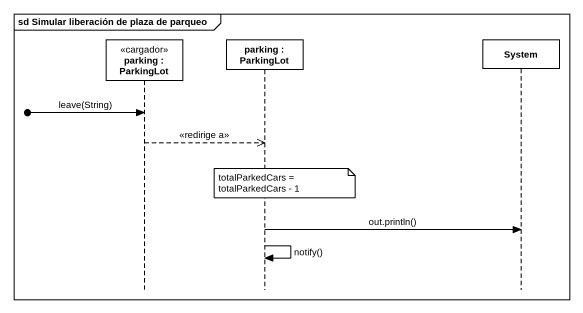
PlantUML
@startuml
mainframe sd Simular liberación de plaza de parqueo
hide footbox
participant "parking : ParkingLot" as parking <<cargador>>
participant "parking : ParkingLot" as parking_2
participant System

[o-> parking : leave(String)
parking -->> parking_2 : <<redirige a>>
note over parking_2 : totalParkedCars = totalParkedCars - 1
parking_2 -> System : out.println()
parking_2 -> parking_2 : notify()
@enduml
